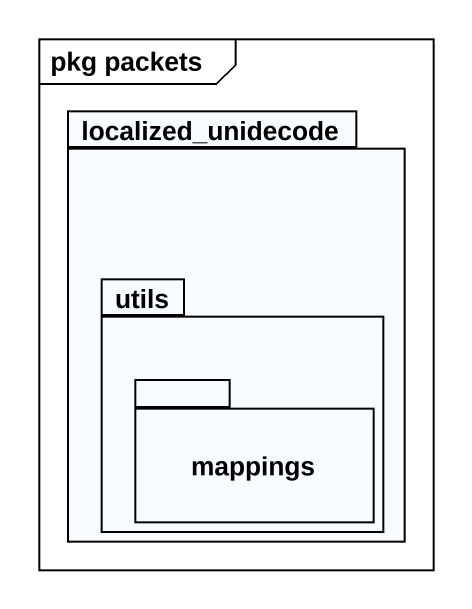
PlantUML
@startuml
mainframe pkg packets
package localized_unidecode {
  package utils {
    package mappings {
    }
  }
}
@enduml
